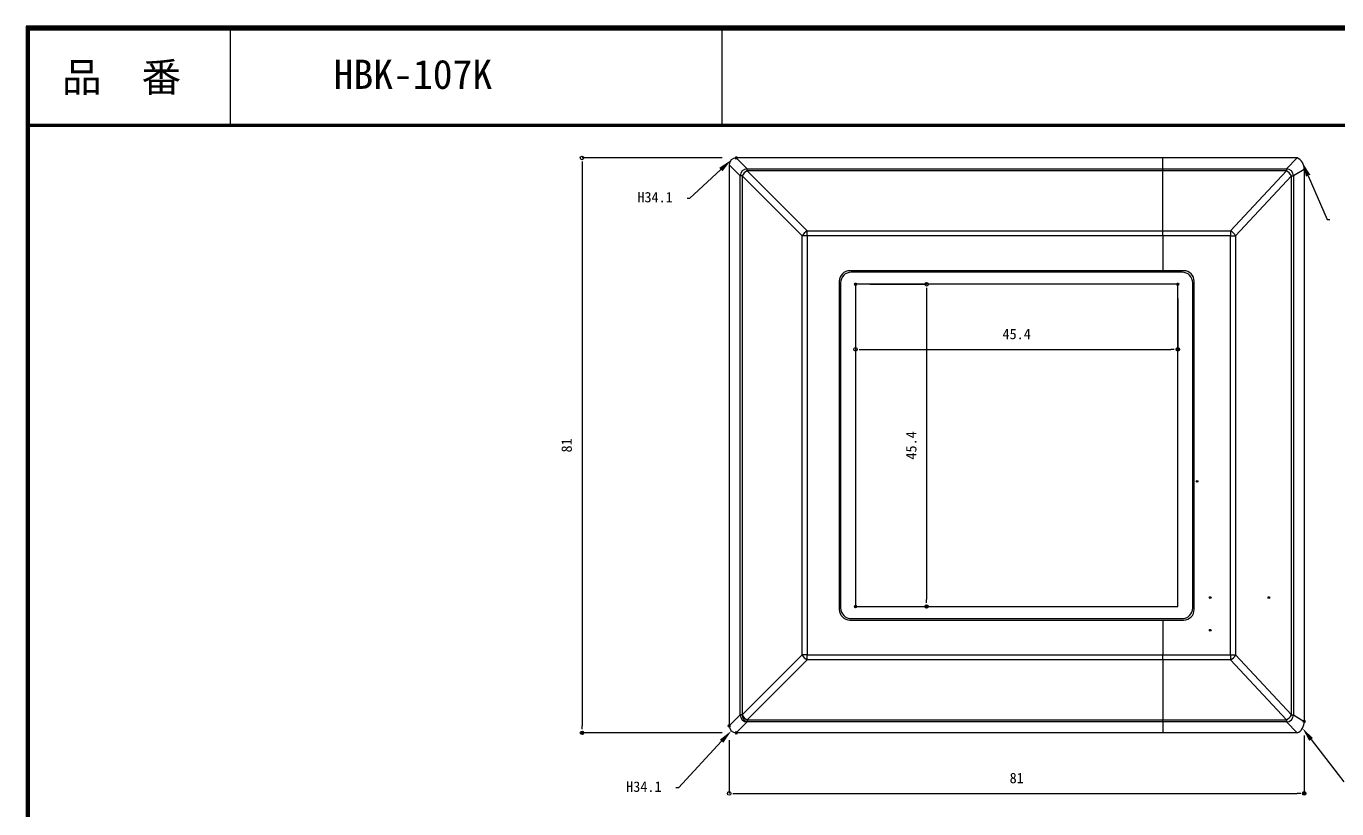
# Model space of a CAD drawing. Units: millimetres, scale not verified. Extents: x -140 to 140, y -96 to 96.
# Drawn here: x -140.5 to 44.1, y -14.6 to 95.7 of the extents above; entities that cross this region are included whole.
import ezdxf
from ezdxf.enums import TextEntityAlignment as Align

# ---------------------------------------------------------------- set-up
doc = ezdxf.new("R2010")
doc.units = ezdxf.units.MM
doc.header["$LTSCALE"] = 0.5
doc.header["$PDMODE"] = 32
doc.header["$PDSIZE"] = 0.25
for name, color, linetype, lineweight in [('0-0_0', 7, 'Continuous', 18), ('0-2_一般', 3, 'Continuous', 18), ('0-5_GREEN', 3, 'Continuous', 18), ('0-6_1手摺寸法', 7, 'Continuous', 18)]:
    doc.layers.add(name, color=color, linetype=linetype, lineweight=lineweight)
doc.layers.add('0-1_Defpoints', color=7, linetype='Continuous')
doc.styles.add('ＭＳ ゴシック', font='')
doc.styles.get('ＭＳ ゴシック').set_extended_font_data('MS Gothic')

# ---------------------------------------------------------------- blocks, each defined once
blk = doc.blocks.new('_DOT')
at = {"layer": '0-0_0', "lineweight": 9}
blk.add_line((-0.5, 0), (-1, 0), dxfattribs=at)
blk.add_circle((0, 0), 0.25, dxfattribs=at)
blk.add_circle((0, 0), 0.25, dxfattribs=at)
blk = doc.blocks.new('D8')
at = {"layer": '0-1_Defpoints'}
for p in [(-64.6243, 67.5776), (-86.3561, -13.4084), (-64.6243, -13.4084)]:
    blk.add_point(p, dxfattribs=at)
at = {"layer": '0-2_一般'}
for p, q in [((-66.6243, 67.5776), (-86.3561, 67.5776)), ((-86.3561, 66.5776), (-86.3561, -12.4084)), ((-66.6243, -13.4084), (-86.3561, -13.4084))]:
    blk.add_line(p, q, dxfattribs=at)
for p, rotation in [((-86.3561, 67.5776), 90), ((-86.3561, -13.4084), 270)]:
    blk.add_blockref('_DOT', p, dxfattribs=dict(at, rotation=rotation))
at = {"layer": '0-2_一般', "color": 7, "style": 'ＭＳ ゴシック'}
blk.add_text('81', height=1.466, rotation=90, dxfattribs=at).set_placement((-87.3561, 26.0846), align=Align.BOTTOM_LEFT)
blk = doc.blocks.new('D9')
at = {"layer": '0-1_Defpoints'}
for p in [(-65.6258, -12.4209), (15.3742, -11.7982), (15.3742, -21.9406)]:
    blk.add_point(p, dxfattribs=at)
at = {"layer": '0-2_一般'}
for p, q in [((-65.6258, -14.4209), (-65.6258, -21.9406)), ((15.3742, -13.7982), (15.3742, -21.9406)), ((-64.6258, -21.9406), (14.3742, -21.9406))]:
    blk.add_line(p, q, dxfattribs=at)
at = {"layer": '0-2_一般', "rotation": 180}
blk.add_blockref('_DOT', (-65.6258, -21.9406), dxfattribs=at)
at = {"layer": '0-2_一般'}
blk.add_blockref('_DOT', (15.3742, -21.9406), dxfattribs=at)
at = {"layer": '0-2_一般', "color": 7, "style": 'ＭＳ ゴシック'}
blk.add_text('81', height=1.466, dxfattribs=at).set_placement((-26.1258, -20.9406), align=Align.BOTTOM_LEFT)
blk = doc.blocks.new('D12')
at = {"layer": '0-1_Defpoints'}
for p in [(-47.8258, 49.7846), (-2.4258, 49.7846), (-2.4258, 40.6064)]:
    blk.add_point(p, dxfattribs=at)
at = {"layer": '0-2_一般'}
for p, q in [((-47.8258, 47.7846), (-47.8258, 40.6064)), ((-2.4258, 47.7846), (-2.4258, 40.6064)), ((-46.8258, 40.6064), (-3.4258, 40.6064))]:
    blk.add_line(p, q, dxfattribs=at)
at = {"layer": '0-2_一般', "rotation": 180}
blk.add_blockref('_DOT', (-47.8258, 40.6064), dxfattribs=at)
at = {"layer": '0-2_一般'}
blk.add_blockref('_DOT', (-2.4258, 40.6064), dxfattribs=at)
at = {"layer": '0-2_一般', "color": 7, "style": 'ＭＳ ゴシック'}
blk.add_text('45.4', height=1.466, dxfattribs=at).set_placement((-27.1258, 41.6064), align=Align.BOTTOM_LEFT)
blk = doc.blocks.new('D13')
at = {"layer": '0-1_Defpoints'}
for p in [(-47.8258, 49.7846), (-47.8258, 4.3846), (-37.8097, 4.3846)]:
    blk.add_point(p, dxfattribs=at)
at = {"layer": '0-2_一般'}
for p, q in [((-45.8258, 49.7846), (-37.8097, 49.7846)), ((-37.8097, 48.7846), (-37.8097, 5.3846)), ((-45.8258, 4.3846), (-37.8097, 4.3846))]:
    blk.add_line(p, q, dxfattribs=at)
for p, rotation in [((-37.8097, 49.7846), 90), ((-37.8097, 4.3846), 270)]:
    blk.add_blockref('_DOT', p, dxfattribs=dict(at, rotation=rotation))
at = {"layer": '0-2_一般', "color": 7, "style": 'ＭＳ ゴシック'}
blk.add_text('45.4', height=1.466, rotation=90, dxfattribs=at).set_placement((-38.8097, 25.0846), align=Align.BOTTOM_LEFT)

msp = doc.modelspace()

# ---------------------------------------------------------------- linework, layer by layer
at = {"layer": '0-0_0'}
for p, q in [((-39.9303, 74.5833), (-41.4698, 76.1228)), ((-41.4698, 76.1228), (-41.4698, -2.8881)), ((-40.4683, 77.1103), (-38.9357, 75.5778)), ((19.6302, 77.1103), (-40.4683, 77.1103)), ((38.5426, 77.1103), (19.6302, 77.1103)), ((19.6302, 75.5778), (19.6302, 77.1103)), ((37.0188, 75.5778), (38.5426, 77.1103)), ((-39.6428, 74.5833), (-39.9303, 74.5833)), ((-31.1861, 66.1266), (-39.6428, 74.5833)), ((-39.6428, 74.5833), (-39.6428, -1.3486)), ((-38.9357, 75.2904), (-38.9357, 75.5778)), ((-38.9357, 75.5778), (19.6302, 75.5778)), ((-38.9357, 75.2904), (-30.479, 66.8337)), ((19.6302, 75.2904), (-38.9357, 75.2904)), ((19.6302, 75.5778), (37.0188, 75.5778)), ((19.6302, 75.2904), (19.6302, 75.5778)), ((37.0188, 75.2904), (19.6302, 75.2904)), ((19.6302, 66.8337), (19.6302, 75.2904)), ((29.1621, 66.8337), (37.0188, 75.2904)), ((37.7259, 74.5833), (29.8692, 66.1266)), ((37.0188, 75.5778), (37.0188, 75.2904)), ((37.7259, -1.3486), (37.7259, 74.5833)), ((37.7259, 74.5833), (38.0133, 74.5833)), ((39.5302, 75.5001), (38.0133, 74.5833)), ((38.0133, 74.5833), (38.0133, -1.3486)), ((39.5302, 75.5001), (39.5302, -2.2654)), ((-30.479, 66.8337), (19.6302, 66.8337)), ((-30.479, 66.1266), (-31.1861, 66.1266)), ((19.6302, 66.1266), (19.6302, 61.2173)), ((29.1621, 66.1266), (29.8692, 66.1266)), ((29.1621, 7.1081), (29.1621, 66.1266)), ((29.8692, 66.1266), (29.8692, 7.1081)), ((19.6302, 61.2173), (-24.4698, 61.2173)), ((22.3302, 61.0173), (-24.2698, 61.0173)), ((22.5302, 61.2173), (19.6302, 61.2173)), ((-25.9698, 59.7173), (-25.9698, 13.5173)), ((-25.7698, 59.5173), (-25.7698, 13.7173)), ((23.8302, 13.7173), (23.8302, 59.5173)), ((24.0302, 13.5173), (24.0302, 59.7173)), ((-24.4698, 12.0173), (19.6302, 12.0173)), ((-24.2698, 12.2173), (22.3302, 12.2173)), ((19.6302, 12.0173), (19.6302, 7.1081)), ((19.6302, 12.0173), (22.5302, 12.0173)), ((-39.6428, -1.3486), (-31.1861, 7.1081)), ((-30.479, 6.401), (-38.9357, -2.0557)), ((-30.479, 7.1081), (19.6302, 7.1081)), ((19.6302, 7.1081), (29.1621, 7.1081)), ((19.6302, 6.401), (19.6302, -2.0557)), ((29.1621, 7.1081), (29.8692, 7.1081)), ((37.0188, -2.0557), (29.1621, 6.401)), ((29.8692, 7.1081), (37.7259, -1.3486)), ((-41.4698, -2.8881), (-39.9303, -1.3486)), ((37.7259, -1.3486), (38.0133, -1.3486)), ((38.0133, -1.3486), (39.5302, -2.2654)), ((-38.9357, -2.3431), (-40.4683, -3.8757)), ((-38.9357, -2.0557), (19.6302, -2.0557)), ((-38.9357, -2.0557), (-38.9357, -2.3431)), ((19.6302, -2.3431), (-38.9357, -2.3431)), ((19.6302, -2.0557), (37.0188, -2.0557)), ((19.6302, -2.3431), (19.6302, -3.8757)), ((37.0188, -2.0557), (37.0188, -2.3431)), ((38.5426, -3.8757), (37.0188, -2.3431)), ((19.6302, -3.8757), (-40.4683, -3.8757)), ((38.5426, -3.8757), (19.6302, -3.8757))]:
    msp.add_line(p, q, dxfattribs=at)
for points in [[(-39.6428, -1.3486), (-39.9303, -1.3486), (-39.9303, 74.5833)], [(19.6302, 66.1266), (-30.479, 66.1266), (-30.479, 66.8337)], [(-30.479, 66.1266), (-30.479, 7.1081), (-31.1861, 7.1081), (-31.1861, 66.1266)], [(19.6302, 6.401), (-30.479, 6.401), (-30.479, 7.1081)], [(29.1621, 7.1081), (29.1621, 6.401), (19.6302, 6.401), (19.6302, 7.1081)], [(37.0188, -2.3431), (19.6302, -2.3431), (19.6302, -2.0557)]]:
    msp.add_lwpolyline(points, dxfattribs=at)
for points in [[(19.6302, 66.8337), (29.1621, 66.8337), (29.1621, 66.1266), (19.6302, 66.1266)], [(21.7302, 59.3173), (-23.6698, 59.3173), (-23.6698, 13.9173), (21.7302, 13.9173)]]:
    msp.add_lwpolyline(points, close=True, dxfattribs=at)
for centre, radius, start, end in [((-38.9229, 74.5704), 1.0074, 90.72961, 179.27017), ((-38.1832, 73.8308), 1.6422, 117.27343, 152.72626), ((37.006, 74.5704), 1.0074, 0.72983, 89.27039), ((36.2663, 73.8308), 1.6422, 27.27374, 62.72657), ((-29.7265, 65.3741), 1.6422, 117.27329, 152.72671), ((28.4096, 65.3741), 1.6422, 27.27329, 62.72671), ((-24.4698, 59.7173), 1.5, 90, 180), ((-24.2698, 59.5173), 1.5, 90, 180), ((22.3302, 59.5173), 1.5, 0, 90), ((22.5302, 59.7173), 1.5, 0, 90), ((-24.4698, 13.5173), 1.5, 180, 270), ((-24.2698, 13.7173), 1.5, 180, 270), ((22.3302, 13.7173), 1.5, 270, 0), ((22.5302, 13.5173), 1.5, 270, 0), ((-29.7266, 7.8606), 1.6421, 207.27321, 242.72709), ((28.4096, 7.8606), 1.6421, 297.27291, 332.72679), ((-38.9229, -1.3358), 1.0074, 180.72961, 269.27018), ((-38.6661, -1.4028), 0.9782, 176.82543, 254.00028), ((-38.1833, -0.5961), 1.6421, 207.27321, 242.72709), ((37.006, -1.3358), 1.0074, 270.72982, 359.27039), ((36.2664, -0.5961), 1.6421, 297.27291, 332.72679)]:
    msp.add_arc(centre, radius, start, end, dxfattribs=at)
for centre, major_axis, ratio, start_param, end_param in [((-40.4572, 76.1048), (0.8398, -0.5768), 0.980946, 2.1746243, 3.73449421), ((38.4314, 75.9264), (-0.6887, 1.1531), 0.747423, 3.94822407, 5.50809398), ((-40.4572, -2.8701), (0.8398, 0.5768), 0.980946, 2.5486911, 4.10856101), ((38.4314, -2.6917), (0.6887, 1.1531), 0.747423, 3.91668398, 5.47655389)]:
    msp.add_ellipse(centre, major_axis=major_axis, ratio=ratio, start_param=start_param, end_param=end_param, dxfattribs=at)
at = {"layer": '0-5_GREEN'}
for p, q in [((140.49, 95.6654), (-140.49, 95.6654)), ((140.35, 95.5254), (-140.385, 95.5254)), ((140.21, 95.3854), (-140.28, 95.3854)), ((140.07, 95.2454), (-140.175, 95.2454)), ((139.93, 95.1054), (-140.07, 95.1054)), ((-111.7453, 95.1054), (-111.7453, 81.5254)), ((-42.5045, 95.2938), (-42.5045, 81.7138)), ((139.93, 81.8054), (-140.175, 81.8054)), ((139.93, 81.6654), (-140.175, 81.6654)), ((139.93, 81.5254), (-140.175, 81.5254))]:
    msp.add_line(p, q, dxfattribs=at)
for points in [[(-140.49, 95.6654), (-140.49, -95.6654), (140.49, -95.6654)], [(-140.385, 95.5254), (-140.385, -95.5604), (140.35, -95.5604)], [(-140.28, 95.3854), (-140.28, -95.4554), (140.21, -95.4554)], [(-140.175, 95.2454), (-140.175, -95.3504), (140.07, -95.3504)], [(-140.07, 95.1054), (-140.07, -95.2454), (139.93, -95.2454)]]:
    msp.add_lwpolyline(points, dxfattribs=at)
for p in [(24.4386, 31.5509), (26.291, 15.1798), (34.5538, 15.1798), (26.291, 10.5798)]:
    msp.add_point(p, dxfattribs=at)
at = {"layer": '0-6_1手摺寸法', "color": 3}
for p, q in [((-42.6457, 75.4696), (-47.0393, 71.4156)), ((40.0885, 74.606), (42.7674, 68.424)), ((-47.0393, 71.4156), (-47.3993, 71.4156)), ((42.7674, 68.424), (43.1274, 68.424)), ((-42.535, -5.0584), (-48.621, -11.6281)), ((40.5036, -4.8073), (45.109, -10.7901)), ((-48.621, -11.6281), (-48.981, -11.6281))]:
    msp.add_line(p, q, dxfattribs=at)
at = {"layer": '0-6_1手摺寸法'}
for points in [[(-42.8718, 75.7146), (-41.1759, 76.8259), (-42.4197, 75.2246)], [(39.7827, 74.4735), (39.2933, 76.4411), (40.3944, 74.7386)], [(-42.7796, -4.8319), (-41.1759, -3.5912), (-42.2905, -5.2849)], [(40.2394, -5.0106), (39.2836, -3.2225), (40.7677, -4.604)]]:
    msp.add_solid(points, dxfattribs=at)

# ---------------------------------------------------------------- block references
at = {"layer": '0-2_一般'}
for name in ['D8', 'D12', 'D13', 'D9']:
    msp.add_blockref(name, (24.156, 9.5327), dxfattribs=at)

# ---------------------------------------------------------------- texts
at = {"layer": '0-5_GREEN', "color": 7, "style": 'ＭＳ ゴシック'}
for s, p in [('品\u3000番', (-135.4637, 85.2061)), ('HBK-107K', (-97.1916, 85.6096))]:
    msp.add_text(s, height=4.106, dxfattribs=at).set_placement(p, align=Align.BOTTOM_LEFT)
at = {"layer": '0-6_1手摺寸法', "style": 'ＭＳ ゴシック'}
for p in [(-54.3993, 70.4156), (-55.981, -12.6281)]:
    msp.add_text('H34.1', height=1.466, dxfattribs=at).set_placement(p, align=Align.BOTTOM_LEFT)

doc.saveas('drawing.dxf')
